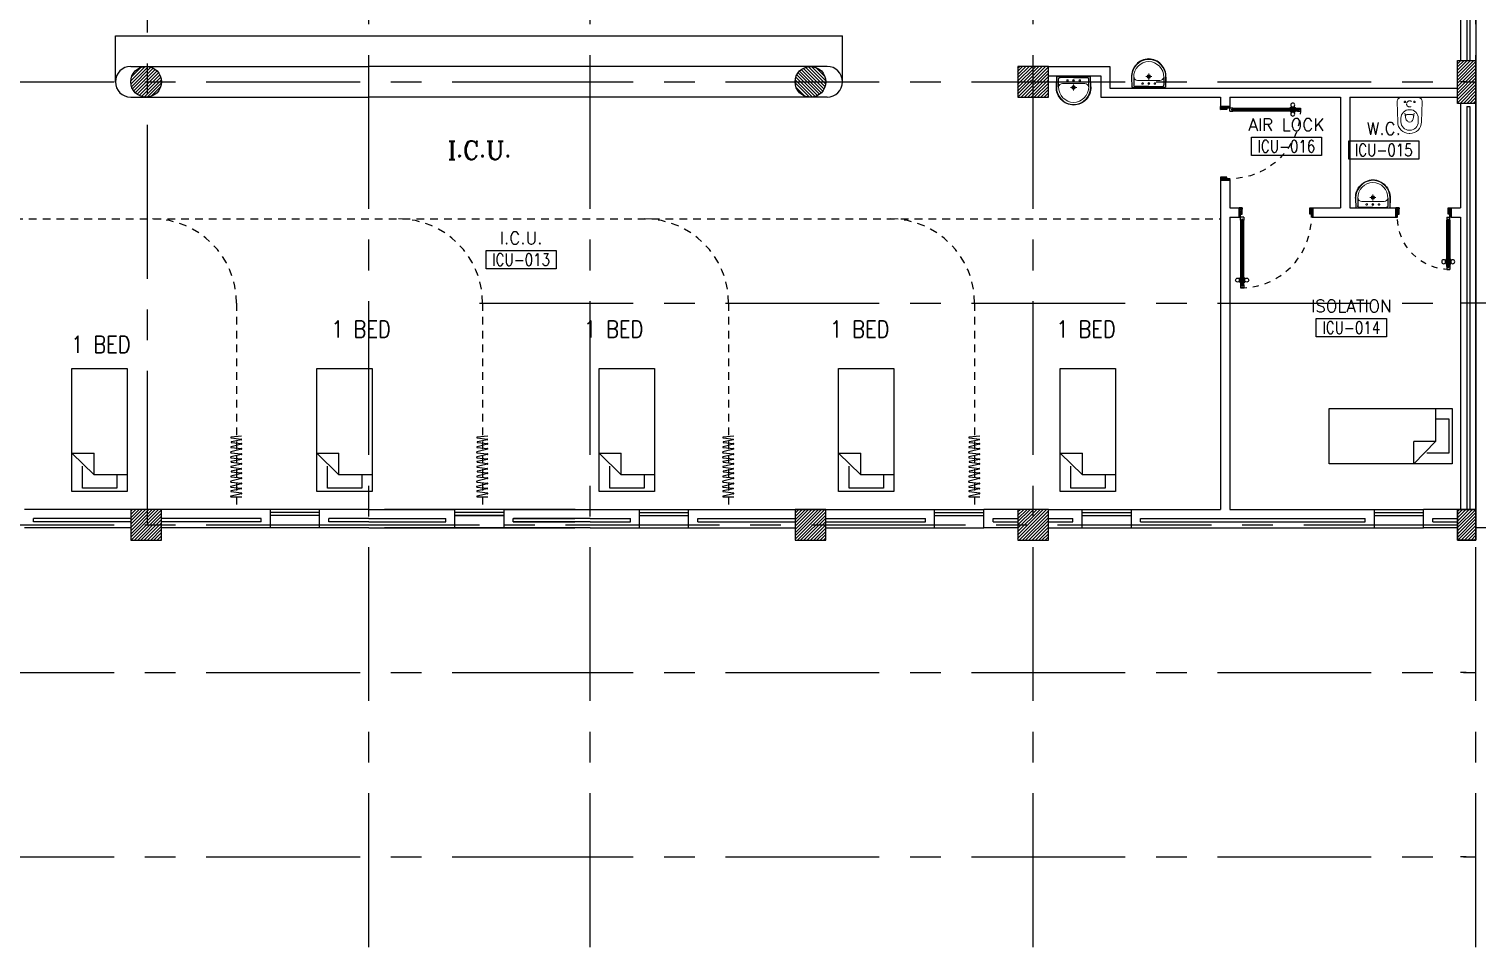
# Model space of a CAD drawing. Extents: x -0.3 to 93.5, y -1.1 to 78.4.
# Drawn here: x 17.47 to 41.01, y -1.11 to 13.81 of the extents above; entities that cross this region are included whole.
import ezdxf
from ezdxf.enums import TextEntityAlignment as Align

# ---------------------------------------------------------------- set-up
doc = ezdxf.new("R2010")
doc.units = 0
doc.header["$MEASUREMENT"] = 0
for name, pattern in [('CENTERX2', [4, 2.5, -0.5, 0.5, -0.5]), ('DASHED', [0.75, 0.5, -0.25]), ('HIDDEN', [0.375, 0.25, -0.125]), ('HIDDEN2', [0.1875, 0.125, -0.0625])]:
    doc.linetypes.add(name, pattern=pattern)
doc.layers.get('0').update_dxf_attribs({"linetype": 'CONTINUOUS'})
for name, color, linetype in [('A_COUNTER', 11, 'CONTINUOUS'), ('A_CUBICLE_CURTAINS', 11, 'HIDDEN'), ('AXES', 11, 'CENTERX2'), ('COL', 11, 'CONTINUOUS'), ('D_CURTAIN', 11, 'HIDDEN'), ('DOOR', 7, 'CONTINUOUS'), ('FIX', 11, 'CONTINUOUS'), ('FUR', 11, 'CONTINUOUS'), ('HAT', 11, 'CONTINUOUS'), ('INSUL', 11, 'CONTINUOUS'), ('Locker', 11, 'CONTINUOUS'), ('RM-BOX', 11, 'CONTINUOUS'), ('RM-NAME', 11, 'CONTINUOUS'), ('RM-NO', 11, 'CONTINUOUS'), ('ROOF', 11, 'CONTINUOUS'), ('RS20', 11, 'CONTINUOUS'), ('WALL', 11, 'CONTINUOUS'), ('WIN', 11, 'CONTINUOUS')]:
    doc.layers.add(name, color=color, linetype=linetype)
doc.styles.add('ROMANC', font='romanc', dxfattribs={"height": 0.1})
doc.styles.add('ROMANS', font='ROMANS.shx', dxfattribs={"width": 0.6})
doc.styles.add('RS20', font='ROMANS.shx', dxfattribs={"height": 0.2})

# ---------------------------------------------------------------- blocks, each defined once
blk = doc.blocks.new('*X60')
at = {"color": 0}
for p, q in [((73379, 118298), (73831, 118750)), ((73379, 118351), (73778, 118750)), ((73379, 118404), (73725, 118750)), ((73379, 118457), (73672, 118750)), ((73379, 118510), (73619, 118750)), ((73379, 118563), (73566, 118750)), ((73379, 118616), (73513, 118750)), ((73379, 118669), (73460, 118750)), ((73379, 118722), (73407, 118750)), ((73384, 118250), (73879, 118745)), ((73437, 118250), (73879, 118692)), ((73490, 118250), (73879, 118639)), ((73543, 118250), (73879, 118586)), ((73596, 118250), (73879, 118533)), ((73649, 118250), (73879, 118480)), ((73702, 118250), (73879, 118427)), ((73755, 118250), (73879, 118374)), ((73808, 118250), (73879, 118321)), ((73861, 118250), (73879, 118268))]:
    blk.add_line(p, q, dxfattribs=at)
blk = doc.blocks.new('COL50')
at = {"layer": 'COL'}
blk.add_lwpolyline([(-250, 250), (-250, -250), (250, -250), (250, 250)], close=True, dxfattribs=at)
blk = doc.blocks.new('*X61')
at = {"color": 0}
for p, q in [((84179, 118279), (84650, 118750)), ((84179, 118332), (84596, 118750)), ((84179, 118386), (84543, 118750)), ((84179, 118439), (84490, 118750)), ((84179, 118492), (84437, 118750)), ((84179, 118545), (84384, 118750)), ((84179, 118598), (84331, 118750)), ((84179, 118651), (84278, 118750)), ((84179, 118704), (84225, 118750)), ((84203, 118250), (84679, 118726)), ((84256, 118250), (84679, 118673)), ((84309, 118250), (84679, 118620)), ((84362, 118250), (84679, 118567)), ((84415, 118250), (84679, 118514)), ((84468, 118250), (84679, 118461)), ((84521, 118250), (84679, 118408)), ((84574, 118250), (84679, 118355)), ((84627, 118250), (84679, 118302))]:
    blk.add_line(p, q, dxfattribs=at)
blk = doc.blocks.new('C11')
at = {"layer": 'HAT'}
h = blk.add_hatch(dxfattribs=at)
h.set_pattern_fill('ANSI31', color=256, scale=300, style=0)
h.set_pattern_definition([(45, (-248556.182, -75061.005), (-26.5165043, 26.5165043), [])])
h.paths.add_polyline_path([(300, 700), (0, 700), (0, 350), (300, 350)])
h.paths.add_polyline_path([(300, 350), (0, 350), (0, 0), (300, 0)])
at = {"layer": 'COL'}
blk.add_lwpolyline([(300, 700), (300, 0), (0, 0), (0, 700)], close=True, dxfattribs=at)
blk = doc.blocks.new('C-300')
at = {"layer": 'HAT', "linetype": 'ByBlock', "ltscale": 0.3}
h = blk.add_hatch(dxfattribs=at)
h.set_pattern_fill('ANSI31', color=8, scale=300, style=0)
h.set_pattern_definition([(45, (-258496.182, -82361.005), (-26.5165043, 26.5165043), [])])
h.paths.add_polyline_path([(300, 500), (0, 500), (0, 250), (300, 250)])
h.paths.add_polyline_path([(300, 250), (0, 250), (0, 0), (300, 0)])
at = {"layer": 'COL'}
blk.add_lwpolyline([(0, 500), (300, 500), (300, 0), (0, 0)], close=True, dxfattribs=at)
blk = doc.blocks.new('DOOR100')
at = {"layer": 'DOOR', "color": 0, "linetype": 'ByBlock'}
for p, q in [((-82, 1205), (-91, 1205)), ((-91, 1205), (-91, 1140)), ((-75, 1218), (-82, 1218)), ((-82, 1128), (-82, 1218)), ((-82, 1205), (-82, 1140)), ((-25, 1300), (-75, 1300)), ((-75, 1300), (-25, 1300)), ((-75, 1250), (-75, 1300)), ((-58, 1250), (-75, 1250)), ((-42, 1270), (-58, 1270)), ((-58, 1250), (-58, 1270)), ((-42, 1250), (-42, 1270)), ((-25, 1250), (-42, 1250)), ((-25, 1250), (-25, 1300)), ((-25, 1218), (-18, 1218)), ((-18, 1128), (-18, 1218)), ((-18, 1205), (-9, 1205)), ((-18, 1205), (-18, 1140)), ((-9, 1205), (-9, 1140)), ((-82, 1140), (-91, 1140)), ((-75, 1128), (-82, 1128)), ((-25, 1128), (-18, 1128)), ((-18, 1140), (-9, 1140)), ((-1200, 0), (-1200, 150)), ((-1200, 150), (-1175, 150)), ((-1200, 150), (-1200, 0)), ((-1150, 0), (-1200, 0)), ((-1175, 150), (-1175, 100)), ((-1175, 100), (-1150, 100)), ((-1150, 100), (-1150, 0)), ((-75, 200), (-58, 200)), ((-75, 150), (-75, 200)), ((-75, 150), (-25, 150)), ((-58, 200), (-58, 180)), ((-58, 180), (-42, 180)), ((-50, 100), (-50, 0)), ((-25, 100), (-50, 100)), ((-50, 0), (0, 0)), ((-42, 200), (-25, 200)), ((-42, 180), (-42, 200)), ((-25, 200), (-25, 150)), ((0, 150), (-25, 150)), ((-25, 150), (-25, 100)), ((0, 150), (0, 0))]:
    blk.add_line(p, q, dxfattribs=at)
at = {"layer": 'DOOR', "linetype": 'ByBlock'}
for p, q in [((-75, 1250), (-75, 200)), ((-58, 200), (-58, 1250)), ((-42, 200), (-42, 1250)), ((-25, 200), (-25, 1250)), ((0, 0), (0, 150))]:
    blk.add_line(p, q, dxfattribs=at)
at = {"layer": 'DOOR', "color": 9, "linetype": 'ByBlock'}
for p, q in [((-1150, 0), (-1200, 114)), ((-1150, 0), (-1200, 40)), ((-1150, 0), (-1163, 100)), ((-50, 0), (0, 114)), ((-50, 0), (-37, 100)), ((-50, 0), (0, 40))]:
    blk.add_line(p, q, dxfattribs=at)
at = {"layer": 'DOOR', "color": 0, "linetype": 'ByBlock'}
for centre in [(-124, 1173), (24, 1173)]:
    blk.add_circle(centre, 32.4, dxfattribs=at)
at = {"layer": 'DOOR', "linetype": 'HIDDEN', "ltscale": 0.5}
blk.add_arc((-25, 150), 1150, 90, 180.0001, dxfattribs=at)
at = {"layer": 'DOOR', "color": 9, "linetype": 'ByBlock'}
for centre, radius, start, end in [((-1150, 0), 154, 103.7142, 108.8947), ((-1150, 0), 134, 100.72, 111.8402), ((-1150, 0), 94.4, 90, 121.9818), ((-1150, 0), 74.4, 90, 132.2236), ((-1150, 0), 54.4, 90, 156.7926), ((-1150, 0), 34.4, 90, 180), ((-1150, 0), 14.4, 90, 180), ((-50, 0), 94.4, 58.0182, 90), ((-50, 0), 74.4, 47.7764, 90), ((-50, 0), 54.4, 23.2074, 90), ((-50, 0), 34.4, 0, 90), ((-50, 0), 14.4, 0, 90), ((-50, 0), 134, 68.1598, 79.28), ((-50, 0), 114, 64.0838, 77.3774), ((-50, 0), 154, 71.1053, 76.2858)]:
    blk.add_arc(centre, radius, start, end, dxfattribs=at)
blk = doc.blocks.new('DOOR90')
at = {"layer": 'DOOR', "color": 0, "linetype": 'ByBlock'}
for p, q in [((-150, 0), (-150, -25)), ((-150, 0), (0, 0)), ((0, -50), (0, 0)), ((-1000, -25), (-1000, -75)), ((-1000, -75), (-1000, -25)), ((-950, -25), (-1000, -25)), ((-950, -75), (-1000, -75)), ((-970, -42), (-970, -58)), ((-950, -42), (-970, -42)), ((-950, -58), (-970, -58)), ((-950, -25), (-950, -42)), ((-950, -58), (-950, -75)), ((-918, -25), (-918, -18)), ((-828, -18), (-918, -18)), ((-918, -75), (-918, -82)), ((-828, -82), (-918, -82)), ((-905, -18), (-905, -9)), ((-905, -9), (-840, -9)), ((-905, -18), (-840, -18)), ((-905, -82), (-905, -91)), ((-905, -82), (-840, -82)), ((-905, -91), (-840, -91)), ((-840, -18), (-840, -9)), ((-840, -82), (-840, -91)), ((-828, -25), (-828, -18)), ((-828, -75), (-828, -82)), ((-200, -42), (-200, -25)), ((-200, -25), (-150, -25)), ((-180, -42), (-200, -42)), ((-200, -75), (-200, -58)), ((-200, -58), (-180, -58)), ((-150, -75), (-200, -75)), ((-180, -58), (-180, -42)), ((-150, -75), (-150, -25)), ((-150, -25), (-100, -25)), ((-100, -25), (-100, -50)), ((-100, -50), (0, -50)), ((-150, -900), (-150, -875)), ((-150, -875), (-100, -875)), ((0, -900), (-150, -900)), ((-150, -900), (0, -900)), ((-100, -850), (0, -850)), ((-100, -875), (-100, -850)), ((0, -850), (0, -900))]:
    blk.add_line(p, q, dxfattribs=at)
at = {"layer": 'DOOR', "color": 9, "linetype": 'ByBlock'}
for p, q in [((0, -50), (-114, 0)), ((0, -50), (-40, 0)), ((0, -50), (-100, -37)), ((0, -850), (-114, -900)), ((0, -850), (-100, -863)), ((0, -850), (-40, -900))]:
    blk.add_line(p, q, dxfattribs=at)
at = {"layer": 'DOOR', "linetype": 'ByBlock'}
for p, q in [((-200, -25), (-950, -25)), ((-200, -42), (-950, -42)), ((-200, -58), (-950, -58)), ((-950, -75), (-200, -75))]:
    blk.add_line(p, q, dxfattribs=at)
at = {"layer": 'DOOR', "color": 0, "linetype": 'ByBlock'}
for centre in [(-873, 24), (-873, -124)]:
    blk.add_circle(centre, 32.4, dxfattribs=at)
at = {"layer": 'DOOR', "color": 9, "linetype": 'ByBlock'}
for centre, radius, start, end in [((0, -50), 154, 161.1053, 166.2858), ((0, -50), 134, 158.1598, 169.28), ((0, -50), 94.4, 148.0182, 180), ((0, -50), 74.4, 137.7764, 180), ((0, -50), 114, 154.0838, 167.3774), ((0, -50), 54.4, 113.2074, 180), ((0, -50), 34.4, 90, 180), ((0, -50), 14.4, 90, 180), ((0, -850), 154, 193.7142, 198.8947), ((0, -850), 134, 190.72, 201.8402), ((0, -850), 94.4, 180, 211.9818), ((0, -850), 74.4, 180, 222.2236), ((0, -850), 54.4, 180, 246.7926), ((0, -850), 34.4, 180, 270), ((0, -850), 14.4, 180, 270)]:
    blk.add_arc(centre, radius, start, end, dxfattribs=at)
at = {"layer": 'DOOR', "linetype": 'HIDDEN', "ltscale": 0.5}
blk.add_arc((-150, -25), 850, 180, 270, dxfattribs=at)
blk = doc.blocks.new('C')
at = {"layer": 'D_CURTAIN'}
for points in [[(0.229, 0.077), (0.229, 0.077, 0.848601), (0.219, 0.076), (0.202, -0.062, -0.855925), (0.192, -0.063), (0.167, 0.072, 0.866955), (0.157, 0.072), (0.144, -0.065, -0.843142), (0.134, -0.066), (0.099, 0.077, 0.845318), (0.089, 0.076), (0.076, -0.066, -0.842227), (0.066, -0.067), (0.029, 0.079, 0.837896), (0.019, 0.078), (0.004, -0.065, -0.84563), (-0.006, -0.065), (-0.04, 0.078, 0.842014), (-0.049, 0.078), (-0.065, -0.063, -0.866148), (-0.075, -0.063), (-0.099, 0.074, 0.854133), (-0.109, 0.074), (-0.129, -0.066, -0.838104), (-0.139, -0.067), (-0.17, 0.077, 0.84026), (-0.18, 0.077), (-0.183, -0.071)], [(0.639, -0.068), (0.628, 0.076, 0.848601), (0.618, 0.076), (0.601, -0.063, -0.855925), (0.591, -0.063), (0.566, 0.071, 0.866955), (0.556, 0.071), (0.542, -0.066, -0.843142), (0.533, -0.066), (0.497, 0.076, 0.845318), (0.488, 0.075), (0.474, -0.067, -0.842227), (0.465, -0.068), (0.427, 0.078, 0.837896), (0.417, 0.078), (0.403, -0.065, -0.84563), (0.393, -0.066), (0.359, 0.078, 0.842014), (0.349, 0.077), (0.334, -0.063, -0.866148), (0.324, -0.064), (0.299, 0.074, 0.854133), (0.29, 0.073), (0.27, -0.067, -0.838104), (0.26, -0.067), (0.229, 0.077, 0.84026), (0.219, 0.076)]]:
    blk.add_lwpolyline(points, format="xyb", dxfattribs=at)
blk = doc.blocks.new('LAV1')
at = {"layer": 'FIX', "linetype": 'DASHED', "lineweight": 20, "ltscale": 0.05}
for p, q in [((0, 170), (0, 270)), ((0, 170), (0, 270)), ((50, 220), (-50, 220))]:
    blk.add_line(p, q, dxfattribs=at)
at = {"layer": 'FIX', "linetype": 'ByBlock', "ltscale": 0.3}
for p, q in [((-280, 210), (-275, 50)), ((-245, 210), (-245, 85)), ((0, 60), (-220, 60)), ((0, 60), (220, 60)), ((245, 210), (245, 85)), ((280, 210), (275, 50))]:
    blk.add_line(p, q, dxfattribs=at)
at = {"layer": 'FIX', "linetype": 'Continuous', "lineweight": 20}
for p, q in [((-275, 210), (-275, 50)), ((0, 50), (-275, 50)), ((0, 50), (-252, 50)), ((0, 155), (-181, 155)), ((0, 155), (181, 155)), ((0, 50), (252, 50)), ((0, 50), (275, 50)), ((275, 210), (275, 50))]:
    blk.add_line(p, q, dxfattribs=at)
at = {"layer": 'FIX', "lineweight": 20}
for p, q in [((16, 107), (-15, 107)), ((0, 92), (0, 123))]:
    blk.add_line(p, q, dxfattribs=at)
for centre, radius in [((0, 220), 29.5), ((0, 220), 22.5), ((0, 107), 15.5)]:
    blk.add_circle(centre, radius, dxfattribs=at)
at = {"layer": 'FIX', "linetype": 'HIDDEN', "lineweight": 20, "ltscale": 0.05}
for centre in [(-100, 107), (100, 107)]:
    blk.add_circle(centre, 12.4, dxfattribs=at)
at = {"layer": 'FIX', "linetype": 'ByBlock', "ltscale": 0.3}
for centre, radius, start, end in [((7, 220), 287, 91.3776, 182.0064), ((-7, 220), 287, 357.9936, 88.6224), ((-220, 85), 24.9, 179.7021, 269.9486), ((220, 85), 24.9, 270.0514, 0.2979)]:
    blk.add_arc(centre, radius, start, end, dxfattribs=at)
at = {"layer": 'FIX', "linetype": 'Continuous', "lineweight": 20}
for centre, radius, start, end in [((8, 217), 283, 91.6988, 181.351), ((-8, 217), 283, 358.649, 88.3012), ((8, 212), 253, 91.7328, 180.4884), ((-8, 212), 253, 359.5116, 88.2672), ((-179, 222), 66.9, 190.2006, 268.0786), ((179, 222), 66.9, 271.9214, 349.7994)]:
    blk.add_arc(centre, radius, start, end, dxfattribs=at)
blk = doc.blocks.new('WC1')
at = {"layer": 'FIX', "lineweight": 20}
for p, q in [((-727, 5), (-727, -5)), ((-674, 5), (-674, -5)), ((-534, 24), (-540, 0)), ((-540, 0), (-534, -24)), ((-210, 204), (-538, 194)), ((-475, 141), (-538, 141)), ((-395, 76), (-490, 60)), ((-339, 5), (-339, -5)), ((-538, -141), (-475, -141)), ((-538, -194), (-210, -204)), ((-490, -60), (-395, -76))]:
    blk.add_line(p, q, dxfattribs=at)
at = {"layer": 'FIX', "linetype": 'Continuous', "lineweight": 20}
blk.add_line((-420, -47), (-420, 45), dxfattribs=at)
at = {"layer": 'FIX', "lineweight": 20}
blk.add_lwpolyline([(-213, -204), (-210, -204, 0.414214), (-137, -131), (-137, 0), (-137, 131, 0.414214), (-210, 204)], format="xyb", dxfattribs=at)
at = {"layer": 'FIX', "linetype": 'HIDDEN2', "lineweight": 20, "ltscale": 0.3}
blk.add_circle((-245, 0), 49.8, dxfattribs=at)
at = {"layer": 'FIX', "linetype": 'HIDDEN', "lineweight": 20, "ltscale": 0.05}
for centre in [(-213, 78), (-213, -77)]:
    blk.add_circle(centre, 11.6, dxfattribs=at)
at = {"layer": 'FIX', "lineweight": 20}
for centre, radius, start, end in [((-538, 5), 189, 90, 180), ((-538, 5), 136, 90, 180), ((-473, -7), 68.2, 128.9242, 152.8468), ((-464, -18), 82, 108.496, 128.9242), ((-475, 5), 136, 360, 90), ((-538, -5), 189, 180, 270), ((-538, -5), 136, 180, 270), ((-473, 7), 68.2, 207.1532, 231.0758), ((-464, 18), 82, 231.0758, 251.504), ((-475, -5), 136, 270, 0)]:
    blk.add_arc(centre, radius, start, end, dxfattribs=at)
at = {"layer": 'FIX', "linetype": 'Continuous', "lineweight": 20}
for centre, start, end in [((-443, 46), 357.6662, 91.6121), ((-442, -46), 268.3879, 2.3338)]:
    blk.add_arc(centre, 22.3, start, end, dxfattribs=at)
blk = doc.blocks.new('RM1')
at = {"layer": 'RM-BOX'}
blk.add_lwpolyline([(570, -200), (-570, -200), (-570, -500), (570, -500)], close=True, dxfattribs=at)
at = {"layer": 'RM-NAME', "style": 'ROMANS'}
for tag, p in [('ROOMNAME1', (0, 324)), ('ROOMNAME2', (0, 0))]:
    blk.add_attdef(tag, text='', height=200, dxfattribs=at).set_placement(p, align=Align.MIDDLE)
at = {"layer": 'RM-NO', "style": 'ROMANS', "width": 0.8}
blk.add_attdef('ROOMNO', text='', height=200, dxfattribs=at).set_placement((0, -350), align=Align.MIDDLE)
blk = doc.blocks.new('*X116')
at = {"color": 0}
for p, q in [((193089, 10708), (193542, 11161)), ((193089, 10761), (193488, 11161)), ((193089, 10814), (193435, 11161)), ((193089, 10867), (193382, 11161)), ((193089, 10920), (193329, 11161)), ((193089, 10973), (193276, 11161)), ((193089, 11026), (193223, 11161)), ((193089, 11079), (193170, 11161)), ((193089, 11132), (193117, 11161)), ((193095, 10661), (193589, 11155)), ((193148, 10661), (193589, 11102)), ((193201, 10661), (193589, 11049)), ((193254, 10661), (193589, 10996)), ((193307, 10661), (193589, 10943)), ((193360, 10661), (193589, 10890)), ((193413, 10661), (193589, 10837)), ((193466, 10661), (193589, 10784)), ((193519, 10661), (193589, 10731)), ((193572, 10661), (193589, 10678))]:
    blk.add_line(p, q, dxfattribs=at)
blk = doc.blocks.new('*X115')
at = {"color": 0}
for p, q in [((84179, 10675), (84665, 11161)), ((84179, 10729), (84612, 11161)), ((84179, 10782), (84559, 11161)), ((84179, 10835), (84506, 11161)), ((84179, 10888), (84453, 11161)), ((84179, 10941), (84400, 11161)), ((84179, 10994), (84347, 11161)), ((84179, 11047), (84294, 11161)), ((84179, 11100), (84240, 11161)), ((84179, 11153), (84187, 11161)), ((84218, 10661), (84679, 11122)), ((84271, 10661), (84679, 11069)), ((84324, 10661), (84679, 11016)), ((84377, 10661), (84679, 10963)), ((84430, 10661), (84679, 10910)), ((84483, 10661), (84679, 10857)), ((84536, 10661), (84679, 10804)), ((84589, 10661), (84679, 10751)), ((84642, 10661), (84679, 10698))]:
    blk.add_line(p, q, dxfattribs=at)

msp = doc.modelspace()

# ---------------------------------------------------------------- hatches: boundary and pattern name
at = {"layer": 'HAT'}
h = msp.add_hatch(dxfattribs=at)
h.set_pattern_fill('ANSI31', color=256, scale=0.3, style=0)
h.set_pattern_definition([(45, (-41.867943, -30.683337), (-0.026516504, 0.026516504), [])])
h.paths.add_polyline_path([(19.1224, 12.9511), (19.3724, 12.9511), (19.3724, 13.2011, 0.4142136)])
h.paths.add_polyline_path([(19.3724, 13.2011), (19.3724, 12.9511), (19.6224, 12.9511, 0.4142136)])
h.paths.add_polyline_path([(19.6224, 12.9511), (19.3724, 12.9511), (19.3724, 12.7011, 0.4142136)])
h.paths.add_polyline_path([(19.3724, 12.9511), (19.1224, 12.9511, 0.4142136), (19.3724, 12.7011)])
h = msp.add_hatch(dxfattribs=at)
h.set_pattern_fill('ANSI31', color=256, scale=0.3, style=0)
h.set_pattern_definition([(135, (91.413756, -30.684444), (0.026516504, 0.026516504), [])])
h.paths.add_polyline_path([(30.4235, 12.95), (30.1735, 12.95), (30.1735, 13.2, -0.4142136)])
h.paths.add_polyline_path([(30.1735, 13.2), (30.1735, 12.95), (29.9235, 12.95, -0.4142136)])
h.paths.add_polyline_path([(29.9235, 12.95), (30.1735, 12.95), (30.1735, 12.7, -0.4142136)])
h.paths.add_polyline_path([(30.1735, 12.95), (30.4235, 12.95, -0.4142136), (30.1735, 12.7)])

# ---------------------------------------------------------------- linework, layer by layer
at = {"layer": 'A_COUNTER'}
for p, q in [((18.8724, 13.7), (30.6935, 13.7)), ((19.1224, 13.2), (22.9924, 13.2)), ((30.4435, 13.2), (22.9924, 13.2)), ((19.1224, 12.7), (22.9924, 12.7)), ((30.4435, 12.7), (22.9924, 12.7))]:
    msp.add_line(p, q, dxfattribs=at)
for centre, start, end in [((19.1224, 12.9511), 90, 270), ((30.4435, 12.9511), 270, 90)]:
    msp.add_arc(centre, 0.25, start, end, dxfattribs=at)
at = {"layer": 'A_CUBICLE_CURTAINS', "ltscale": 0.5}
for p, q in [((12.7424, 10.7226), (36.8424, 10.7226)), ((20.8424, 9.3546), (20.8424, 6)), ((24.8424, 9.3546), (24.8424, 6)), ((28.8424, 9.3546), (28.8424, 6)), ((32.8424, 9.3546), (32.8424, 6))]:
    msp.add_line(p, q, dxfattribs=at)
for centre in [(19.4744, 9.3546), (23.4744, 9.3546), (27.4744, 9.3546), (31.4744, 9.3546)]:
    msp.add_arc(centre, 1.368, 0, 90, dxfattribs=at)
at = {"layer": 'AXES'}
for p, q in [((22.9924, -1.1143), (22.9924, 77.6984)), ((22.9924, -1.1143), (22.9924, 77.6984)), ((26.5924, -1.1143), (26.5924, 77.6984)), ((26.5924, -1.1143), (26.5924, 77.6984)), ((40.9924, -1.1143), (40.9924, 77.3484)), ((19.3924, 5.75), (19.3924, 64.57)), ((33.7924, -1.1143), (33.7924, 59.47)), ((0.35, 12.95), (24.7924, 12.95)), ((24.7924, 12.95), (40.9924, 12.95)), ((92.8324, 12.95), (40.7424, 12.95)), ((24.7924, 9.35), (40.7457, 9.35)), ((83.0324, 9.35), (40.7424, 9.35)), ((0.35, 5.75), (24.7924, 5.75)), ((22.1924, 5.75), (92.8324, 5.75)), ((0.35, 3.35), (24.7924, 3.35)), ((24.7924, 3.35), (40.9924, 3.35)), ((92.8324, 3.35), (40.7424, 3.35)), ((0.35, 0.35), (24.7924, 0.35)), ((24.7924, 0.35), (40.9924, 0.35)), ((92.8324, 0.35), (40.7424, 0.35))]:
    msp.add_line(p, q, dxfattribs=at)
at = {"layer": 'COL'}
for p, q in [((29.9224, 6), (29.9224, 5.5)), ((30.4224, 6), (29.9224, 6)), ((30.4224, 5.5), (30.4224, 6)), ((40.9924, 6), (40.6924, 6)), ((40.9924, 5.5), (40.9924, 6)), ((29.9224, 5.5), (30.4224, 5.5))]:
    msp.add_line(p, q, dxfattribs=at)
at = {"layer": 'FUR'}
for p, q in [((18.1664, 6.2903), (18.1664, 8.2903)), ((18.1664, 8.2903), (19.0664, 8.2903)), ((19.0664, 8.2903), (19.0664, 6.2903)), ((22.1466, 6.2903), (22.1466, 8.2903)), ((22.1466, 8.2903), (23.0466, 8.2903)), ((23.0466, 8.2903), (23.0466, 6.2903)), ((26.7369, 6.2903), (26.7369, 8.2903)), ((26.7369, 8.2903), (27.6369, 8.2903)), ((27.6369, 8.2903), (27.6369, 6.2903)), ((30.6299, 6.2903), (30.6299, 8.2903)), ((30.6299, 8.2903), (31.5299, 8.2903)), ((31.5299, 8.2903), (31.5299, 6.2903)), ((34.2344, 6.2903), (34.2344, 8.2903)), ((34.2344, 8.2903), (35.1344, 8.2903)), ((35.1344, 8.2903), (35.1344, 6.2903)), ((38.6074, 6.741), (38.6074, 7.641)), ((38.6074, 7.641), (40.6074, 7.641)), ((40.3358, 7.641), (40.3358, 7.1021)), ((40.6074, 7.641), (40.6074, 6.741)), ((40.3358, 7.4711), (40.552, 7.4711)), ((40.552, 7.4711), (40.552, 6.9131)), ((40.3358, 7.1021), (39.9824, 7.1021)), ((39.9824, 6.741), (39.9824, 7.1021)), ((40.3358, 7.1021), (39.9824, 6.741)), ((18.1664, 6.9153), (18.5276, 6.9153)), ((18.5276, 6.5619), (18.1664, 6.9153)), ((18.5276, 6.5619), (18.5276, 6.9153)), ((22.1466, 6.9153), (22.5077, 6.9153)), ((22.5077, 6.5619), (22.1466, 6.9153)), ((22.5077, 6.5619), (22.5077, 6.9153)), ((26.7369, 6.9153), (27.098, 6.9153)), ((27.098, 6.5619), (26.7369, 6.9153)), ((27.098, 6.5619), (27.098, 6.9153)), ((30.6299, 6.9153), (30.991, 6.9153)), ((30.991, 6.5619), (30.6299, 6.9153)), ((30.991, 6.5619), (30.991, 6.9153)), ((34.2344, 6.9153), (34.5956, 6.9153)), ((34.5956, 6.5619), (34.2344, 6.9153)), ((34.5956, 6.5619), (34.5956, 6.9153)), ((40.552, 6.9131), (40.1923, 6.9131)), ((18.3386, 6.3457), (18.3386, 6.7054)), ((22.3187, 6.3457), (22.3187, 6.7054)), ((26.909, 6.3457), (26.909, 6.7054)), ((30.802, 6.3457), (30.802, 6.7054)), ((34.4066, 6.3457), (34.4066, 6.7054)), ((40.6074, 6.741), (38.6074, 6.741)), ((19.0664, 6.5619), (18.5276, 6.5619)), ((18.8965, 6.5619), (18.8965, 6.3457)), ((23.0466, 6.5619), (22.5077, 6.5619)), ((22.8767, 6.5619), (22.8767, 6.3457)), ((27.6369, 6.5619), (27.098, 6.5619)), ((27.467, 6.5619), (27.467, 6.3457)), ((31.5299, 6.5619), (30.991, 6.5619)), ((31.36, 6.5619), (31.36, 6.3457)), ((35.1344, 6.5619), (34.5956, 6.5619)), ((34.9645, 6.5619), (34.9645, 6.3457)), ((19.0664, 6.2903), (18.1664, 6.2903)), ((18.8965, 6.3457), (18.3386, 6.3457)), ((23.0466, 6.2903), (22.1466, 6.2903)), ((22.8767, 6.3457), (22.3187, 6.3457)), ((27.6369, 6.2903), (26.7369, 6.2903)), ((27.467, 6.3457), (26.909, 6.3457)), ((31.5299, 6.2903), (30.6299, 6.2903)), ((31.36, 6.3457), (30.802, 6.3457)), ((35.1344, 6.2903), (34.2344, 6.2903)), ((34.9645, 6.3457), (34.4066, 6.3457))]:
    msp.add_line(p, q, dxfattribs=at)
at = {"layer": 'INSUL'}
for p, q in [((40.8424, 18.5), (40.8424, 13.3)), ((40.8924, 18.5), (40.8924, 13.3)), ((40.8424, 12.55), (40.8924, 12.55)), ((40.8424, 12.55), (40.8424, 6)), ((40.8924, 12.55), (40.8924, 6)), ((17.5424, 5.8), (17.5424, 5.85)), ((19.1224, 5.85), (17.5424, 5.85)), ((19.1224, 5.8), (17.5424, 5.8)), ((21.2424, 5.85), (19.6224, 5.85)), ((21.2424, 5.8), (19.6224, 5.8)), ((21.2424, 5.8), (21.2424, 5.85)), ((22.3424, 5.8), (22.3424, 5.85)), ((22.7424, 5.85), (22.3424, 5.85)), ((22.3424, 5.8), (22.3424, 5.85)), ((22.9924, 5.85), (22.3424, 5.85)), ((22.7424, 5.8), (22.3424, 5.8)), ((22.9924, 5.8), (22.3424, 5.8)), ((22.9924, 5.85), (24.2424, 5.85)), ((22.9924, 5.8), (24.2424, 5.8)), ((24.2457, 5.8), (24.2457, 5.85)), ((25.3424, 5.85), (26.3424, 5.85)), ((25.3424, 5.8), (25.3424, 5.85)), ((25.3424, 5.8), (26.3424, 5.8)), ((26.5924, 5.85), (25.3457, 5.85)), ((26.5924, 5.8), (25.3457, 5.8)), ((26.5924, 5.85), (27.2457, 5.85)), ((26.5924, 5.8), (27.2457, 5.8)), ((26.8424, 5.85), (27.2457, 5.85)), ((26.8424, 5.8), (27.2457, 5.8)), ((27.2457, 5.8), (27.2457, 5.85)), ((27.2457, 5.8), (27.2457, 5.85)), ((28.3424, 5.85), (29.9224, 5.85)), ((28.3424, 5.8), (28.3424, 5.85)), ((28.3424, 5.8), (29.9224, 5.8)), ((30.4224, 5.85), (32.0424, 5.85)), ((30.4224, 5.8), (32.0424, 5.8)), ((32.0424, 5.8), (32.0424, 5.85)), ((33.1424, 5.85), (33.5424, 5.85)), ((33.1424, 5.8), (33.1424, 5.85)), ((33.1424, 5.8), (33.5424, 5.8)), ((34.0424, 5.85), (34.439, 5.85)), ((34.0424, 5.8), (34.439, 5.8)), ((34.439, 5.8), (34.439, 5.85)), ((35.539, 5.8), (35.539, 5.85)), ((35.539, 5.85), (39.1924, 5.85)), ((35.539, 5.8), (39.1924, 5.8)), ((39.1924, 5.8), (39.1924, 5.85)), ((40.2924, 5.8), (40.2924, 5.85)), ((40.2924, 5.85), (40.6924, 5.85)), ((40.2924, 5.8), (40.6924, 5.8))]:
    msp.add_line(p, q, dxfattribs=at)
at = {"layer": 'Locker', "color": 0, "linetype": 'ByBlock', "ltscale": 0.3}
for p, q in [((18.8724, 12.9511), (18.8724, 13.7)), ((30.6935, 12.9511), (30.6935, 13.7))]:
    msp.add_line(p, q, dxfattribs=at)
at = {"layer": 'ROOF'}
msp.add_line((42.1374, 5.7), (40.9924, 5.7), dxfattribs=at)
at = {"layer": 'WALL', "linetype": 'ByBlock'}
for p, q in [((40.7424, 18.65), (40.7424, 13.3)), ((40.9924, 18.65), (40.9924, 13.3)), ((34.0424, 13.2), (35.0424, 13.2)), ((35.0424, 13.2), (35.0424, 12.85)), ((40.9924, 13.2), (40.9924, 13.3)), ((40.9924, 13.2), (40.9924, 13.3)), ((34.0424, 13.05), (34.8924, 13.05)), ((34.8924, 13.05), (34.8924, 12.7)), ((35.0424, 12.85), (40.6924, 12.85)), ((34.8924, 12.7), (36.8424, 12.7)), ((36.8424, 12.7), (36.8424, 12.55)), ((36.8424, 12.55), (36.9924, 12.55)), ((36.9924, 12.7), (36.9924, 12.55)), ((36.9924, 12.7), (38.7924, 12.7)), ((38.7924, 12.7), (38.7924, 10.9)), ((38.9424, 12.7), (38.9424, 10.9)), ((38.9424, 12.7), (40.6924, 12.7)), ((40.7424, 12.6), (40.7424, 10.9)), ((40.9924, 12.7), (40.9924, 5.7)), ((36.8424, 11.35), (36.9924, 11.35)), ((36.8424, 11.35), (36.8424, 6)), ((36.9924, 11.35), (36.9924, 10.9)), ((36.9924, 10.9), (37.1424, 10.9)), ((37.1424, 10.9), (37.1424, 10.75)), ((38.3424, 10.9), (38.3424, 10.75)), ((38.3424, 10.9), (38.7924, 10.9)), ((38.9424, 10.9), (39.6924, 10.9)), ((39.6924, 10.9), (39.6924, 10.75)), ((40.5924, 10.9), (40.5924, 10.75)), ((40.5924, 10.9), (40.7424, 10.9)), ((36.9924, 10.75), (37.1424, 10.75)), ((36.9924, 10.75), (36.9924, 6)), ((38.3424, 10.75), (39.6924, 10.75)), ((40.5924, 10.75), (40.7424, 10.75)), ((40.7424, 10.75), (40.7424, 6))]:
    msp.add_line(p, q, dxfattribs=at)
at = {"layer": 'WALL'}
for p, q in [((40.9924, 6), (40.9924, 12.7)), ((40.9924, 11.35), (40.9924, 6)), ((21.3924, 6), (17.3924, 6)), ((21.3924, 5.7), (21.3924, 6)), ((22.7424, 6), (22.1924, 6)), ((22.1924, 5.7), (22.1924, 6)), ((22.9924, 6), (22.1924, 6)), ((22.9924, 6), (24.389, 6)), ((23.2424, 6), (24.389, 6)), ((24.3924, 6), (23.2457, 6)), ((24.3924, 5.7), (24.3924, 6)), ((25.1924, 6), (26.3424, 6)), ((25.1924, 6), (26.3424, 6)), ((25.1924, 5.7), (25.1924, 6)), ((26.3457, 6), (25.1957, 6)), ((26.3457, 6), (25.1957, 6)), ((26.3424, 6), (27.3924, 6)), ((27.3924, 5.7), (27.3924, 6)), ((27.3924, 5.7), (27.3924, 6)), ((28.1924, 6), (32.1924, 6)), ((28.1924, 5.7), (28.1924, 6)), ((32.1924, 5.7), (32.1924, 6)), ((32.9924, 5.7), (32.9924, 6)), ((33.5424, 6), (32.9924, 6)), ((34.0424, 6), (34.5924, 6)), ((34.5924, 5.7), (34.5924, 6)), ((35.3924, 5.7), (35.3924, 6)), ((35.3924, 6), (36.8424, 6)), ((36.9924, 6), (39.3424, 6)), ((39.3424, 5.7), (39.3424, 6)), ((40.6924, 6), (40.1424, 6)), ((40.1424, 5.7), (40.1424, 6)), ((19.1224, 5.7), (17.3924, 5.7)), ((21.3924, 5.7), (19.6224, 5.7)), ((22.7424, 5.7), (22.1924, 5.7)), ((22.9924, 5.7), (22.1924, 5.7)), ((22.9924, 5.7), (24.389, 5.7)), ((23.2424, 5.7), (24.389, 5.7)), ((24.3924, 5.7), (23.2457, 5.7)), ((25.1924, 5.7), (26.3424, 5.7)), ((25.1924, 5.7), (26.3424, 5.7)), ((26.3424, 5.7), (25.1957, 5.7)), ((26.5924, 5.7), (25.1957, 5.7)), ((26.5924, 5.7), (27.3924, 5.7)), ((26.8424, 5.7), (27.3924, 5.7)), ((28.1924, 5.7), (29.9224, 5.7)), ((30.4224, 5.7), (32.1924, 5.7)), ((33.5424, 5.7), (32.9924, 5.7)), ((34.0424, 5.7), (34.5924, 5.7)), ((35.3924, 5.7), (39.3424, 5.7)), ((40.6924, 5.7), (40.1424, 5.7))]:
    msp.add_line(p, q, dxfattribs=at)
at = {"layer": 'WALL', "linetype": 'ByBlock', "ltscale": 0.3}
for points in [[(33.5424, 12.7), (34.0424, 12.7), (34.0424, 13.2), (33.5424, 13.2)], [(40.6924, 13.3), (40.9924, 13.3), (40.9924, 12.6), (40.6924, 12.6)], [(19.1224, 5.5), (19.6224, 5.5), (19.6224, 6), (19.1224, 6)], [(33.5424, 5.5), (34.0424, 5.5), (34.0424, 6), (33.5424, 6)], [(40.6924, 5.5), (40.9924, 5.5), (40.9924, 6), (40.6924, 6)]]:
    msp.add_lwpolyline(points, close=True, dxfattribs=at)
at = {"layer": 'WALL'}
for centre in [(19.3724, 12.9511), (30.1735, 12.95)]:
    msp.add_circle(centre, 0.25, dxfattribs=at)
at = {"layer": 'WIN'}
for p, q in [((22.1924, 6), (21.3924, 6)), ((22.1924, 5.95), (21.3924, 5.95)), ((22.1924, 5.9), (21.3924, 5.9)), ((25.189, 6), (24.3924, 6)), ((25.189, 5.95), (24.3924, 5.95)), ((25.189, 5.9), (24.3924, 5.9)), ((25.189, 5.9), (24.3924, 5.9)), ((24.3957, 5.9), (25.1924, 5.9)), ((27.3924, 6), (28.1924, 6)), ((27.3924, 5.95), (28.1924, 5.95)), ((27.3924, 5.9), (28.1924, 5.9)), ((32.1924, 6), (32.9924, 6)), ((32.1924, 5.95), (32.9924, 5.95)), ((32.1924, 5.9), (32.9924, 5.9)), ((34.5924, 6), (35.3924, 6)), ((34.5924, 5.95), (35.3924, 5.95)), ((34.5924, 5.9), (35.3924, 5.9)), ((39.3424, 6), (40.1424, 6)), ((39.3424, 5.95), (40.1424, 5.95)), ((39.3424, 5.9), (40.1424, 5.9)), ((22.1924, 5.7), (21.3924, 5.7)), ((25.189, 5.7), (24.3924, 5.7)), ((25.189, 5.7), (24.3924, 5.7)), ((24.3957, 5.7), (25.1924, 5.7)), ((24.3957, 5.7), (25.1924, 5.7)), ((27.3924, 5.7), (28.1924, 5.7)), ((32.1924, 5.7), (32.9924, 5.7)), ((34.5924, 5.7), (35.3924, 5.7)), ((39.3424, 5.7), (40.1424, 5.7))]:
    msp.add_line(p, q, dxfattribs=at)

# ---------------------------------------------------------------- block references
at = {"layer": 'COL', "xscale": 0.0009999999892897904, "yscale": 0.000999999996565748, "zscale": 0.001}
for p in [(33.7924, 12.95), (33.7924, 5.75)]:
    msp.add_blockref('COL50', p, dxfattribs=at)
at = {"layer": 'COL', "linetype": 'ByBlock', "xscale": 0.0009999999892897904, "yscale": 0.000999999996565748, "zscale": 0.001}
msp.add_blockref('C11', (40.6924, 12.6), dxfattribs=at)
at = {"layer": 'COL', "color": 6, "linetype": 'ByBlock', "ltscale": 0.3, "xscale": 0.0009999999892897904, "yscale": 0.000999999996565748, "zscale": 0.001}
msp.add_blockref('C-300', (40.6924, 5.5), dxfattribs=at)
at = {"layer": 'D_CURTAIN', "ltscale": 2, "xscale": 1.19999999999709, "yscale": 1.19999999999709, "zscale": 1.2, "rotation": 90}
for p in [(20.8439, 6.4217), (24.8439, 6.4217), (28.8439, 6.4217), (32.8439, 6.4217)]:
    msp.add_blockref('C', p, dxfattribs=at)
at = {"layer": 'DOOR', "color": 0, "linetype": 'ByBlock', "yscale": 0.000999999996565748, "zscale": 0.001}
for name, p, xscale, rotation in [('DOOR100', (36.8424, 12.55), -0.000999999996565748, 270), ('DOOR100', (37.1424, 10.9), 0.0009999999892897904, 180), ('DOOR90', (40.5924, 10.9), -0.000999999996565748, 270)]:
    msp.add_blockref(name, p, dxfattribs=dict(at, xscale=xscale, rotation=rotation))
at = {"layer": 'FIX', "yscale": 0.000999999996565748, "zscale": 0.001}
for p, xscale in [((35.6735, 12.8154), 0.0009999999892897904), ((39.3174, 10.85), -0.0009999999892897904)]:
    msp.add_blockref('LAV1', p, dxfattribs=dict(at, xscale=xscale))
for name, p, xscale, rotation in [('LAV1', (34.4517, 13.0796), -0.0009999999892897904, 180), ('WC1', (39.9151, 12.837), -0.000999999996565748, 270)]:
    msp.add_blockref(name, p, dxfattribs=dict(at, xscale=xscale, rotation=rotation))
at = {"layer": 'HAT', "zscale": 0.001}
for name, p, xscale, yscale in [('*X60', (-39.8369, -105.5497), 0.0009999999892897904, 0.000999999996565748), ('*X116', (-173.9662, -5.161), 0.001000000047497451, 0.0009999999892897904), ('*X115', (-54.2569, -5.161), 0.001000000047497451, 0.0009999999892897904), ('*X61', (-50.6369, -112.7497), 0.0009999999892897904, 0.000999999996565748)]:
    msp.add_blockref(name, p, dxfattribs=dict(at, xscale=xscale, yscale=yscale))
at = {"layer": 'RM-NAME'}
ref = msp.add_blockref('RM1', (37.9118, 12.2531), dxfattribs=dict(at, xscale=-0.0009999999892897904, yscale=0.000999999996565748, zscale=0.001))
ref.add_attrib('ROOMNO', 'ICU-016', dxfattribs={"layer": 'RM-NO', "height": 0.2, "style": 'ROMANS', "width": 0.8}).set_placement((37.9118, 11.9031), align=Align.MIDDLE)
ref.add_attrib('ROOMNAME2', 'AIR LOCK', dxfattribs={"height": 0.2, "style": 'ROMANS'}).set_placement((37.9118, 12.2531), align=Align.MIDDLE)
ref = msp.add_blockref('RM1', (39.4948, 12.1915), dxfattribs=dict(at, xscale=-0.0009999999892897904, yscale=0.000999999996565748, zscale=0.001))
ref.add_attrib('ROOMNO', 'ICU-015', dxfattribs={"layer": 'RM-NO', "height": 0.2, "style": 'ROMANS', "width": 0.8}).set_placement((39.4948, 11.8415), align=Align.MIDDLE)
ref.add_attrib('ROOMNAME2', 'W.C.', dxfattribs={"height": 0.2, "style": 'ROMANS'}).set_placement((39.4948, 12.1915), align=Align.MIDDLE)
ref = msp.add_blockref('RM1', (25.4689, 10.4108), dxfattribs=dict(at, xscale=-0.0009999999892897904, yscale=0.000999999996565748, zscale=0.001))
ref.add_attrib('ROOMNO', 'ICU-013', dxfattribs={"layer": 'RM-NO', "height": 0.2, "style": 'ROMANS', "width": 0.8}).set_placement((25.4689, 10.0608), align=Align.MIDDLE)
ref.add_attrib('ROOMNAME2', 'I.C.U.', dxfattribs={"height": 0.2, "style": 'ROMANS'}).set_placement((25.4689, 10.4108), align=Align.MIDDLE)
ref = msp.add_blockref('RM1', (38.9673, 9.3055), dxfattribs=dict(at, xscale=-0.0009999999892897904, yscale=0.000999999996565748, zscale=0.001))
ref.add_attrib('ROOMNO', 'ICU-014', dxfattribs={"layer": 'RM-NO', "height": 0.2, "style": 'ROMANS', "width": 0.8}).set_placement((38.9673, 8.9555), align=Align.MIDDLE)
ref.add_attrib('ROOMNAME2', 'ISOLATION', dxfattribs={"height": 0.2, "style": 'ROMANS'}).set_placement((38.9673, 9.3055), align=Align.MIDDLE)

# ---------------------------------------------------------------- texts
at = {"layer": 'RM-NAME', "color": 2, "style": 'ROMANC'}
msp.add_text('I.C.U.', height=0.3, dxfattribs=at).set_placement((24.7896, 11.8384), align=Align.MIDDLE)
at = {"layer": 'RS20', "style": 'RS20', "width": 0.85}
for p in [(22.8666, 8.9307), (26.9741, 8.9307), (30.9741, 8.9307), (34.6537, 8.9307), (18.6373, 8.6818)]:
    msp.add_text('1 BED', height=0.2736, dxfattribs=at).set_placement(p, align=Align.MIDDLE)

doc.saveas('drawing.dxf')
